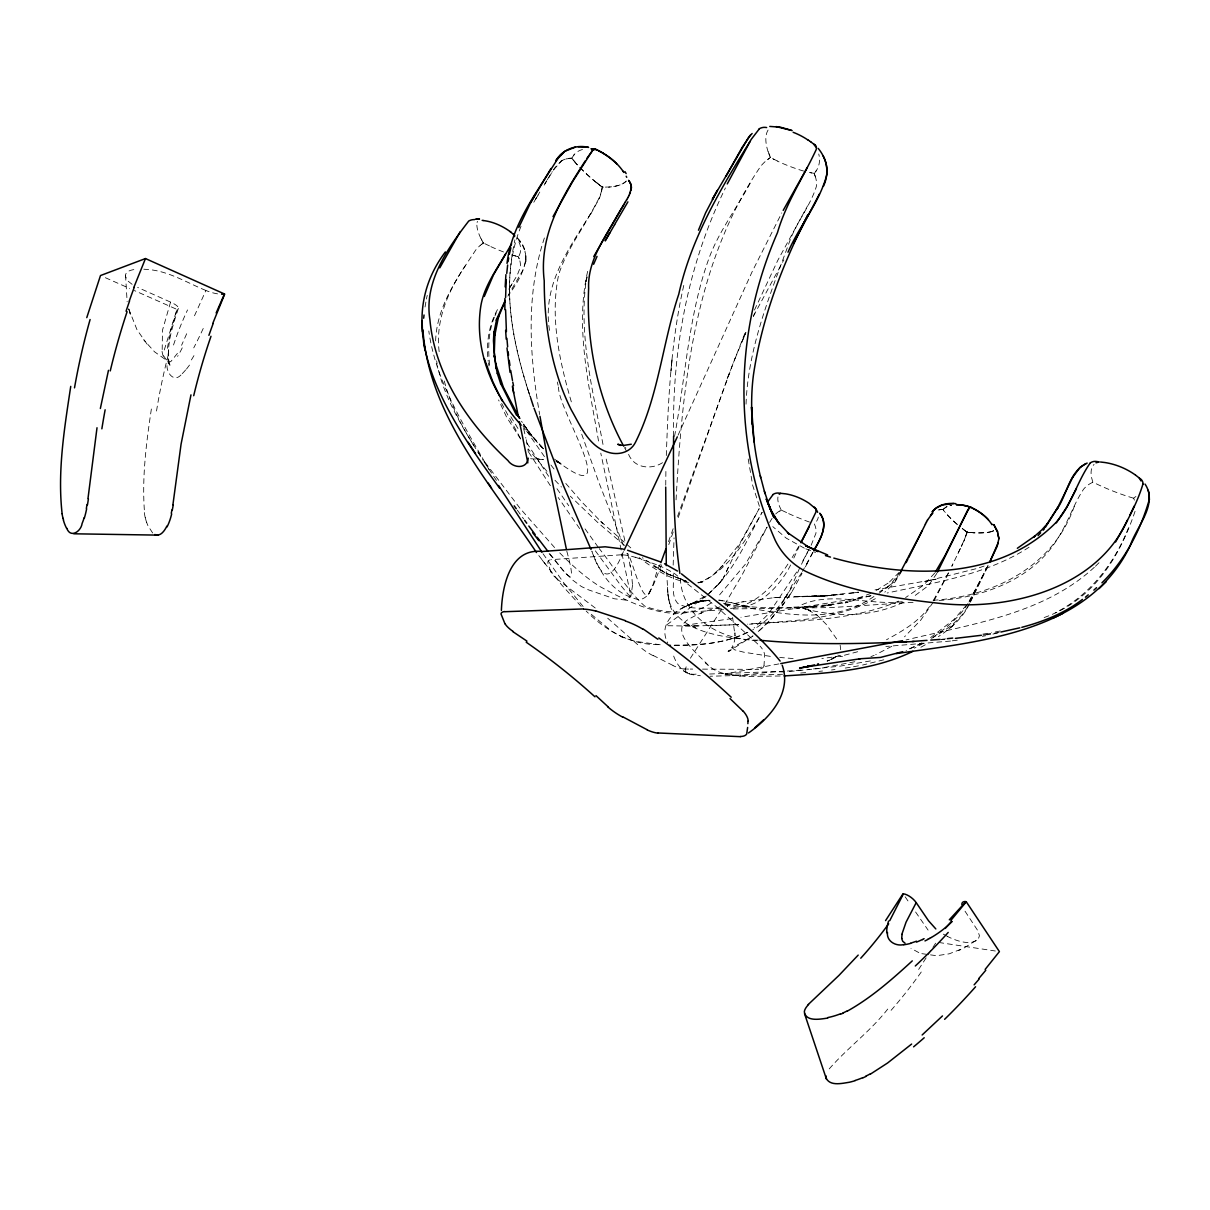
<?xml version="1.0" encoding="UTF-8"?>
<svg xmlns="http://www.w3.org/2000/svg" width="1210" height="1210" viewBox="0 0 1210 1210"><rect width="100%" height="100%" fill="white"/><g stroke="black" fill="none" stroke-linecap="round" stroke-linejoin="round"><path stroke-width="0.75" stroke-dasharray="5 3.75" d="M673.607 436.205C672.064 350.567 687.613 265.035 725.425 187.943M665.742 485.21L665.923 468.24M125.537 275.199L127.141 301.789M673.168 565.13L674.046 537.83M840.693 649.709L840.148 645.157M666.317 455.52C668.298 398.12 671.066 340.252 684.073 284.108M764.417 657.257L764.478 655.079A25.092 9.937 29.8 0 0 760.092 646.125M764.266 661.31L764.009 665.651M178.369 308.353C172.637 326.216 166.042 345.137 169.279 364.119L168.432 359.567L168.81 361.548M435.615 340.887C436.719 306.478 457.516 277.574 475.802 249.941A13.28 4.356 -48.7 0 1 480.128 245.509M168.25 354.969L168.553 348.813M746.041 404.17C748.007 346.967 770.604 293.591 789.933 240.563C796.921 221.717 810.413 205.7 816.342 186.537A16.244 12.16 76.6 0 0 815.979 178.974A20.01 14.989 76.5 0 0 815.434 176.857M676.057 499.866C682.395 385.34 694.253 263.432 760.803 166.133A17.318 6.685 -46.1 0 1 767.503 159.614A22.506 8.818 -46.3 0 1 768.426 158.964L768.713 158.782A22.052 8.016 -45.4 0 1 769.636 158.117L769.515 158.223A21.977 8.818 -46.7 0 0 768.849 158.691L768.713 158.782M671.989 359.884L670.96 371.152L672.246 357.313M525.821 261.572L524.989 251.09M167.328 348.374L170.807 330.285L177.22 309.306A14.006 3.66 18.6 0 0 170.595 302.122L137.637 287.405M512.178 254.947C504.101 302.999 515.263 351.49 530.283 397.016M512.662 251.438L514.885 239.882M517.32 237.992C535.803 255.325 519.423 280.281 507.867 296.132M151.371 409.01C146.35 442.588 141.933 476.74 144.398 510.741M425.043 306.992L426.117 300.609M587.092 276.712L586.003 281.612L586.169 280.765C578.516 335.972 592.9 391.072 603.109 445.008M477.103 222.474L477.421 221.324M586.003 281.612L586.956 277.302M525.911 261.163L522.659 270.647L508.442 294.786M426.389 299.006L427.236 295.376M1135.056 511.331C1119.159 558.218 1092.448 601.219 1042.702 618.038M674.53 436.371C685.798 376.416 688.308 314.282 709.635 256.535C720.162 229.204 738.433 205.866 751.894 180.018M587.652 271.358C574.478 328.575 589.663 387.639 599.056 444.206M686.161 666.816C682.5 675.498 695.054 674.575 700.318 675.74M164.273 349.977L176.932 309.397L134.34 290.536M544.379 237.962C525.563 294.938 529.526 356.3 539.675 414.561M170.549 302.137L162.458 330.315L162.2 349.539M678.19 517.593L729.131 373.587M673.199 531.976L668.767 544.636M673.153 528.725L668.313 542.201M677.539 516.428L734.667 359.067M660.267 564.404C653.249 574.538 654.655 597.453 639.061 599.752C613.727 594.019 600.583 574.856 592.023 551.684M519.256 255.265L519.982 253.555A47.311 24.911 14.3 0 0 517.214 238.945M494.421 317.08C488.038 332.508 487.948 349.66 489.732 366.01M661.492 564.858L653.929 583.734L648.394 594.14L650.299 590.828C642.933 611.746 630.455 549.779 626.81 553.741M727.195 378.745L745.935 330.542M734.894 358.931L745.723 333.007M965.761 535.97A12.962 1.649 -67.5 0 1 963.78 541.112L961.3 546.693M718.528 570.107L739.25 544.349L759.184 508.654L735.377 552.728L723.444 577.73L724.366 576.111L719.345 583.356L722.627 579.015M186.673 333.748L181.576 345.289M217.543 293.849A14.535 3.887 17.3 0 1 205.912 290.491L194.492 315.765M726.363 571.967L728.239 567.581M963.765 541.036L956.581 556.494M495.026 315.674L496.221 312.861M521.011 226.3C498.838 280.871 512.586 342.49 530.071 396.351M754.48 310.032L777.697 260.543L807.615 205.776M582.479 149.511A52.348 29.327 51.3 0 0 573.964 154.774L571.801 158.344L574.236 154.653M745.92 332.538L742.184 341.069L745.799 332.826M793.805 558.067L799.129 546.663M678.054 435.207L752.181 271.63L781.766 212.93M1128.476 527.893C1114.425 563.436 1089.862 595.411 1055.196 612.805M753.376 316.203L783.808 259.878M753.316 316.324L754.874 313.027M939.005 600.523C984.274 597.226 1033.764 578.667 1058.039 537.981C1068.006 522.508 1073.406 504.51 1083.57 489.218A14.52 8.198 -43.2 0 1 1088.622 484.59A18.982 10.739 -43.2 0 1 1090.951 483.214A18.301 10.013 -42.5 0 1 1092.827 482.291M799.492 568.322C789.646 592.098 777.561 615.648 757.339 632.376L769.167 621.138L781.463 606.845L791.642 592.25L802.048 573.449M1074.298 506.34C1052.881 567.626 992.034 597.453 929.688 600.478M960.438 548.372L951.801 566.265L954.266 561.107M987.92 565.675L968.393 605.363M988.025 565.751L969.27 601.022M801.474 564.284L809.324 548.765L801.156 564.147M948.489 572.98L934.075 600.735M970.344 602.232L988.525 564.919L968.983 602.066M497.461 309.624C488.764 325.248 486.027 343.579 488.174 361.215M790.644 564.979C779.119 587.773 751.833 617.115 724.321 603.669L725.047 604.168M519.12 255.522L519.09 255.567M948.413 572.92L932.275 602.474M811.123 545.286L815.918 533.323A12.13 9.362 85.6 0 0 815.646 527.59A15.851 12.251 85.7 0 0 814.935 525.367A15.276 11.571 84.9 0 0 814.209 523.673L816.478 521.344A42.94 19.163 8.6 0 0 818.262 517.124M805.376 566.945L808.144 561.546M812.923 552.35L805.981 565.736M812.817 552.425L802.502 571.362M902.599 568.957L894.462 581.602L895.052 580.966L887.308 587.379L888.881 586.26L879.579 591.675M936.842 573.389L928.357 585.716L912.476 597.422M901.813 571.196L893.872 583.674L884.797 592.144M623.437 551.578C611.247 581.844 602.066 581.193 591.826 551.11M969.573 603.639C962.978 617.705 951.136 628.292 938.34 636.641M798.645 546.512L792.172 557.553M769.62 522.417L772.086 518.349M177.416 353.38L171.018 361.366A19.98 7.744 -80.9 0 1 168.946 361.987L154.577 351.838L143.597 339.707M536.302 197.926L533.716 202.403L539.902 192.148M967.652 606.633C959.757 621.108 945.373 630.319 931.519 638.396M690.396 658.225L721.311 609.779M538.057 194.991L539.796 192.057M796.74 571.982L768.471 613.954L754.087 628.005M933.258 602.187L920.644 620.261L904.52 636.808M768.063 130.09L767.488 131.149A57.278 24.835 48.3 0 0 768.017 151.462M590.631 214.291L599.6 197.805A17.454 5.596 -70.4 0 0 602.096 187.444M801.67 572.769L783.823 599.449L787.453 594.367C778.272 608.222 767.533 621.698 752.726 629.85M512.163 283.685L508.276 290.188L517.29 275.109L520.239 267.516A13.461 11.102 74.1 0 0 519.952 261.224A16.592 13.703 74.1 0 0 519.423 259.515M590.314 214.261C579.197 234.044 565.478 252.86 558.672 274.7C549.582 318.17 559.867 362.894 572.148 404.654M814.829 172.788L816.962 169.612A56.764 33.623 9.5 0 0 818.747 154.018M544.848 183.693L546.496 181.001M547.253 179.761L552.289 171.608M544.182 185.115L554.861 167.736L560.82 161.444A14.671 12.055 -9.4 0 1 566.522 158.858M465.668 265.187C447.791 291.338 434.435 322.026 439.563 354.454M816.478 170.413L815.827 171.427M724.684 604.44L741.775 575.521L767.095 527.106L745.451 564.102L717.303 597.589M900.633 571.528L890.394 584.566L879.05 593.278M791.642 592.25L788.935 596.303L790.826 593.49M918.647 969.422L936.328 942.106L995.331 951M968.015 603.472C958.865 618.023 945.131 628.913 931.155 638.577M553.741 169.687L560.971 161.52M787.922 564.102C774.234 584.763 756.311 605.605 729.993 608.539M189.486 365.087L185.614 370.26M518.485 256.565L518.258 256.762A14.959 12.266 74 0 1 518.591 257.533A17.363 14.112 73.8 0 1 519.045 258.426L519.226 258.864M898.259 573.434L898.712 572.814L888.488 582.978L889.214 582.433L874.361 591.599M680.807 609.008L691.545 603.608L701.891 600.75L690.184 604.138L703.978 600.417C684.981 602.701 655.396 619.792 667.769 642.964M966.593 605.045L953.919 619.52L929.613 638.366M934.68 573.086L923.714 585.065L905.579 597.589M929.567 606.528C918.919 621.653 902.403 631.091 886.491 639.757M784.458 602.792L782.356 605.544L785.396 601.582M732.595 617.402L735.045 635.931L734.924 632.83L734.636 640.816L731.853 647.985L753.013 635.915L728.42 651.63L732.08 647.562L734.485 649.77L743.636 652.175L772.948 656.773M697.701 582.781L703.025 581.496L698.578 582.857C728.768 570.651 746.434 539.297 762.179 512.254C748.476 536.922 737.268 563.648 718.074 584.778L719.905 582.615M887.732 1009.079C870.081 1031.767 846.304 1048.737 827.852 1070.502A37.979 15.806 -21.6 0 0 827.61 1070.986M718.074 584.778L720.54 581.995L707.593 594.896M814.3 173.393L807.72 172.077M722.037 566.295L722.93 565.312L711.556 576.323L703.751 581.102M718.679 584.097L709.922 592.431M946.825 506.748A46.252 26.439 41.7 0 0 945.933 507.202L942.862 509.44L945.418 512.495M837.759 655.094L845.609 657.786M1095.458 566.265L1099.164 562.574M1094.309 567.308C1043.398 614.302 970.813 624.254 906.078 639.954M948.716 629.124L954.887 623.664L949.865 628.111M673.804 614.302L675.392 612.941M706.247 596.001L665.636 625.676L690.849 626.114L738.69 624.602M1135.918 496.493L1133.649 498.127A18.09 12.69 86.9 0 1 1134.39 500.169M480.143 245.448A16.365 5.369 -48.7 0 1 481.383 244.42L481.943 244.042A21.326 7.426 -49.6 0 1 482.261 243.8A16.35 5.687 -49.5 0 1 482.956 243.255L482.941 243.301A16.199 5.067 -48.1 0 0 482.397 243.649L482.367 243.724M180.971 374.994C173.696 382.738 166.375 372.604 167.01 364.906M767.503 159.69L768.426 158.994M836.291 656.38L827.141 661.023L828.88 660.357M708.848 593.384L711.54 591.387M1029.044 547.238C986.77 574.644 935.511 582.555 887.157 593.006M921.854 953.661L936.57 955.718L949.2 953.828L963.992 948.035L978.346 938.915L979.45 935.738L977.756 930.596L963.508 908.891M704.311 596.575L688.611 605.454L697.777 601.083L687.628 605.59M711.147 602.898C676.556 627.052 632.452 604.092 600.054 586.623C584.717 577.019 571.317 564.692 558.687 551.82M730.356 649.906L728.057 651.404L732.337 648.666M976.425 940.488L976.107 940.684A44.906 19.451 38.5 0 1 947.702 936.555M834.371 657.741L835.112 657.257L831.663 659.253M833.841 658.074L835.112 657.257M662.535 462.689C651.101 470.13 633.828 468.255 628.398 453.841M891.8 646.322L875.722 654.67M873.968 596.47C828.789 627.824 773.84 611.761 724.971 603.669L727.739 606.664L727.255 606.029M923.669 643.191L914.382 648.167M920.901 647.244L927.48 643.554M875.344 598.663C836.654 620.382 790.644 620.745 747.568 624.163M921.914 642.873L906.502 650.178M931.519 937.13L927.465 939.096M690.713 604.395L695.674 602.02L687.613 605.318L697.036 601.869L705.566 600.311L692.937 603.23L698.291 601.491L691.076 603.941L698.563 601.506L709.226 600.175L700.197 601.143L691.591 603.835L696.779 601.778L689.292 604.637L698.563 601.506L707.744 600.251L698.79 601.355L709.378 599.767M832.465 658.8L830.378 659.768M747.296 632.27C723.247 644.446 695.584 645.565 669.145 645.232M747.856 632.406C723.625 644.28 695.705 645.55 669.175 645.127M922.504 643.251L906.109 650.481M903.386 602.232C871.911 617.523 834.749 617.433 801.595 607.934L805.391 608.796L792.459 607.133L817.521 606.603L806.51 607.208L811.275 606.921M871.019 593.323L853.231 599.933L855.379 599.313L842.009 602.519L822.407 605.514L823.45 605.393L795.847 607.42L763.722 607.722L746.57 606.512L750.896 607.042L718.574 600.099M693.617 602.943L689.579 604.728L694.842 602.519M686.085 606.013L697.036 601.869M898.728 601.113C851.795 621.048 799.492 620.518 749.489 624.194M958.335 950.636L960.846 949.578M720.01 606.906C710.073 609.628 700.121 612.759 691.122 617.886C665.485 629.865 699.289 654.731 708.591 665.727L705.657 662.898M993.667 530.751L992.548 531.16M700.923 613.167L701.8 612.805M700.272 613.425L701.15 613.077M827.942 660.72L829.516 660.085L827.141 661.023M993.652 530.857L991.973 531.341M871.034 595.471L845.261 602.852L848.074 602.277L821.802 606.24L831.92 605.121L828.321 605.499M870.928 656.591L874.119 655.412M979.344 567.702L985.938 565.418M731.566 638.774L736.663 637.201M975.88 568.76L924.758 581.587L936.086 579.197L875.011 589.905M857.693 651.736L841.721 655.956L821.862 658.512M883.799 659.798L862.564 665.061M854.789 661.749L818.504 668.586L785.91 671.883M725.652 605.423L743.409 601.688M710.179 600.205L694.449 602.58L708.909 600.251M992.926 634.085L1000.08 632.467M1000.277 630.985L991.625 632.709M870.383 660.932L840.148 666.135L808.023 669.478M999.158 632.361L990.355 633.904M870.655 596.091L740.898 617.297M853.504 666.755L859.191 665.697M741.14 602.096L773.75 597.71L828.094 595.88L793.488 596.681L830.862 595.365L814.3 596.515L843.279 594.246L817.37 596.5L858.45 592.204M778.922 663.897L725.108 673.97L745.92 676.511L784.186 675.921M982.308 636.309L985.757 635.719M699.304 582.509L702.526 581.98L698.805 582.509M850.222 667.3L841.888 668.586M982.868 634.116L989.871 632.981M983.231 635.038L986.785 634.463M732.065 618.597L682.319 625.63L699.153 625.933M858.283 592.235L849.072 593.46L858.253 592.265M952.285 640.816L959.485 639.878M831.482 669.977L835.006 669.538M723.459 609.674C697.716 611.216 669.16 615.981 644.627 606.029C626.493 589.633 614.498 567.475 599.222 548.599M822.407 605.514L829.984 604.592L828.638 604.743M701.059 600.947L709.756 600.296M941.955 639.273L945.539 638.88M818.943 671.399L822.543 671.005M950.485 641.058L885.871 646.488M913.066 602.323L831.225 607.571L730.568 608.948M940.926 639.697L944.556 639.379M825.613 605.802L813.014 606.83M801.065 670.068L786.409 671.111M800.672 673.032L806.163 672.578M773.75 597.71L778.59 597.332M809.414 606.664L816.584 606.104M784.186 672.034C758.776 669.962 726.121 684.739 705.702 662.944M784.534 671.232L706.489 674.136M607.601 187.021L605.393 187.111M782.552 674.273L710.043 676.239M530.6 458.741L543.396 459.543L536.59 458.802L539.418 459.104M621.35 554.785L551.942 559.61A24.23 7.063 23.8 0 0 551.231 559.701M738.493 624.647L707.578 625.736M811.305 596.348L819.609 596.076L802.351 596.454L819.593 596.197M811.048 596.258L827.761 596.152M902.312 601.688C869.309 605.802 831.194 590.707 800.264 605.484L803.622 608.312L810.836 611.095L808.22 609.991M692.68 669.085L690.245 669.069M603.351 187.142L601.567 186.461M702.511 669.13L757.899 669.372A24.548 9.665 32.9 0 0 758.715 669.311M688.611 669.069L685.374 669.039A23.64 8.939 33.7 0 1 684.089 668.948M602.898 187.126L601.476 186.582M721.447 608.811C707.336 606.891 690.804 610.808 677.872 603.518C670.325 595.411 674.772 582.055 673.017 572.33M696.143 674.121C683.65 675.876 675.74 663.625 672.684 653.113M972.613 532.672L970.117 532.521M972.916 532.642L967.879 532.339M740.459 676.224L739.129 676.133M793.125 658.542L779.679 657.469M968.06 532.355L970.269 532.476M758.156 640.12C721.311 640.755 681.064 617.675 680.322 576.958M757.036 640.816C727.407 637.246 671.837 633.964 667.965 594.322L669.629 603.971L667.965 594.322M658.361 644.658C630.289 644.794 605.499 630.501 586.169 611.05M967.713 532.264L968.182 532.309M660.191 644.733L635.341 641.361L619.898 636.279M732.337 675.422L733.971 675.649M721.205 600.462L720.101 600.311L721.72 600.538M719.088 600.16L720.676 600.387L719.602 600.22M724.608 601.052L722.234 600.614M744.12 606.059L749.716 607.102L739.9 605.076M688.808 582.766C670.174 579.605 653.929 568.851 639.152 557.613M811.607 173.03L810.73 172.818M517.729 256.626L517.366 256.52M514.704 255.734L517.124 256.459M1133.543 498.202L1127.16 496.221A52.257 9.725 22.2 0 1 1098.801 485.013L1092.827 482.17L1091.541 477.496A51.561 22.264 42.3 0 1 1094.067 464.383M687.023 581.466L665.576 573.026L653.733 566.144L667.375 573.948L686.554 581.39L665.576 573.026L642.313 557.719M731.142 602.535L735.483 603.775M738.1 604.546L736.028 603.926M515.778 256.066L513.751 255.446M688.445 673.456L689.624 673.819M635.189 557.175L658.285 565.282M555.919 461.479L560.169 462.961M805.875 548.856L815.54 552.441M556.827 461.781L562.635 465.033L557.19 461.101M623.498 637.806L611.685 631.212L588.68 612.169M804.302 548.16L786.273 538.178L772.782 526.607M105.376 277.71L129.546 288.404M786.606 512.571L781.478 510.212M205.851 290.445C186.476 282.58 167.676 270.405 146.183 269.391A56.991 15.276 18.6 0 0 143.824 269.21M489.43 245.872L483.637 243.134L484.56 243.573M777.289 160.9L773.901 159.296M918.798 952.603L910.979 948.337M723.519 603.23L724.397 603.654M768.138 151.522L770.422 157.497L773.614 159.16M808.114 609.931L817.31 615.3M781.236 510.091L779.497 506.34A43.091 14.142 45.3 0 1 778.181 496.191M773.341 159.024L774.339 159.508M483.894 243.255L482.911 242.181L483.334 242.938M673.017 665.455L653.309 655.533M947.702 936.525L942.227 933.545M683.801 671.172L687.386 673.078L686.282 672.488M691.364 625.419L696.552 628.217M132.132 284.335L127.821 280.932L125.734 277.014A56.991 15.276 18.6 0 1 137.395 269.225M602.262 186.99L602.338 187.051A18.286 5.959 -69.8 0 1 601.43 191.679M966.14 531.538L967.077 532.188L965.444 531.069M966.2 531.659L961.95 528.271M600.493 185.629L601.113 186.295L600.175 185.372M965.641 531.145L964.309 530.177M600.432 185.765L596.651 182.529M599.903 185.357L596.666 182.74M964.43 530.192L962.207 528.392M556.766 460.859C625.993 513.645 557.084 409.116 558.581 386.973M595.229 607.995L558.657 580.286A22.052 6.337 26.7 0 1 557.265 579.227M816.841 614.952L826.082 624.163L838.863 642.011M554.543 459.089L559.746 463.339L556.464 460.632M630.788 547.873L599.54 520.391L602.958 523.748L582.01 502.15L564.117 481.504M607.707 618.219L639.243 646.019A21.372 7.199 32.3 0 0 640.15 646.836M624.602 545.423L598.133 522.856L570.333 496.206M625.116 447.488L625.888 448.154M581.193 606.422L561.44 584.672L538.45 555.103M543.487 448.865L523.673 428.022M542.594 447.806L538.48 443.541L543.199 448.502M554.982 480.264L561.425 487.01M583.099 606.467L563.981 583.129L542.927 553.635M152.642 532.96L148.043 525.896A36.693 15.533 -85.8 0 1 146.607 522.175M554.603 547.57L520.118 508.442L483.713 460.556M542.473 447.73L528.392 431.214L535.954 440.969M546.965 471.371L528.165 448.94M575.385 162.427L572.92 159.72M573.147 159.841L575.4 162.594M517.26 237.931L522.281 244.813L525.17 251.589M572.693 159.312L571.906 158.329M549.143 553.635C564.389 571.075 579.182 595.759 566.824 551.276M957.246 524.353A46.842 9.438 35.9 0 1 945.191 512.375L943.513 510.393M147 344.048L137.002 329.755L128.789 309.034L130.347 314.418M943.785 510.484L943.119 509.607A15.564 13.718 5.7 0 0 938.053 510.151M550.928 465.048L555.254 470.599M571.71 158.223L571.755 158.283A18.21 14.959 -9.4 0 0 566.567 158.964M549.9 553.908L563.663 570.954L572.542 580.014L581.435 586.548L588.801 589.966L614.408 598.784L625.978 600.115L630.909 596.182L632.573 585.08M542.201 560.079L546.255 565.372M531.462 435.161L522.947 423.621L529.859 433.18L523.522 424.211M518.954 240.034L520.663 242.363M598.179 547.177L583.568 526.804M544.439 456.609L522.977 425.769M517.32 510.166L523.597 518.863M595.365 550.852L621.002 585.716L628.565 594.851L630.909 596.182L600.78 453.13M943.089 509.561L945.917 507.217A46.267 26.544 41.6 0 1 951.589 505.205M579.635 528.619L558.203 497.492M520.663 439.018L506.718 417.344L498.58 399.965M556.978 488.719L568.776 505.78M915.607 912.007L928.085 930.112M905.141 896.807L909.33 902.902M523.748 424.589L527.953 430.76L521.495 421.246M548.629 476.301L526.032 441.695M483.97 461.66L497.234 481.58M550.368 485.709L529.057 452.737M473.049 444.418L481.761 457.622M473.942 445.809C458.56 420.853 443.647 394.717 437.491 365.768M477.935 452.177L482.941 460.133M510.862 416.724L518.364 429.172M520.3 438.186L501.681 403.429M489.037 469.571C464.247 425.95 435.781 381.649 428.809 330.995M471.204 441.287C459.255 421.897 449.228 401.07 443.767 378.881M624.557 447.73L626.341 450.861M482.835 242.03L481.61 239.716M481.822 240.124L480.975 238.385M518.667 257.488L518.712 257.609A17.242 14.444 74.3 0 1 518.999 258.274L519.06 258.426M770.346 157.315L769.636 155.636M670.174 606.119L671.656 609.538M623.422 545.377L598.466 481.368L580.422 430.548M769.454 155.198L768.91 153.731M759.411 506.294L752.68 485.346L747.795 456.548M814.965 175.556L814.89 175.389A20.812 15.291 76.2 0 0 814.587 174.573L814.527 174.437A20.948 16.017 76.9 0 1 814.965 175.556L815.404 176.872L815.147 176.1M163.547 355.755L169.99 365.269L168.901 362.062M550.807 571.861L547.873 563.058A25.455 7.472 24.6 0 1 551.079 559.61M527.394 388.032L530.177 396.653M128.683 308.868L130.257 314.071M557.296 382.058L558.082 385.309M523.688 428.915L525.881 438.141M624.874 540.704L605.499 456.034M627.763 553.454L631.393 572.436L632.573 585.428M526.214 439.714L527.5 445.991M630.107 564.934L630.516 567.097M488.447 362.818L488.976 366.01M527.938 449.167L528.377 452.343M436.659 360.822L437.113 364.134M667.391 587.152L668.011 595.002L666.423 568.821M549.552 330.39C541.808 284.849 569.245 248.337 591.675 211.977L599.283 197.774A14.717 4.779 -69.9 0 0 601.264 191.755M526.032 260.347L526.032 255.779M684.179 669.054A24.684 9.287 33.5 0 1 673.047 665.606M653.339 655.79A23.716 8.319 32.2 0 1 639.924 646.866M557.538 579.242A24.291 6.957 26.7 0 1 550.913 571.906M621.365 554.8A25.47 7.759 23.2 0 1 622.742 554.785M622.923 554.921A26.605 8.137 23.4 0 1 635.25 557.311M658.331 565.539A25.728 8.546 24.6 0 1 673.531 573.147M673.804 573.101A23.217 8.031 24.6 0 1 674.893 573.858L718.195 608.176L758.625 644.794A22.808 9.014 29.9 0 1 759.88 646.11M764.1 665.697A25.833 10.088 32 0 1 758.579 669.19M779.709 511.286A15.246 7.305 -47.7 0 1 781.1 510.454M775.686 513.963A13.976 6.746 -48.1 0 1 779.724 510.907M481.353 244.601A19.345 6.186 -48.4 0 1 481.913 244.163M482.987 243.134A14.792 4.931 -48.9 0 1 483.44 242.832M480.793 238.294A47.765 14.928 48.8 0 1 477.058 222.428M809.49 522.085A43.348 5.339 23.8 0 1 786.485 512.632M514.053 255.673A47.931 8.47 25.5 0 1 511.664 254.902M503.526 251.967A47.931 8.47 25.5 0 1 489.43 245.993M992.427 531.387A46.812 11.722 11.5 0 1 973.082 532.748M967.516 531.266A15.367 2.012 -66.9 0 1 964.022 541.052M966.684 532.702A16.093 2.042 -67.5 0 1 965.489 536.287M992.124 531.387A46.812 11.828 11.4 0 1 972.81 532.808M938.189 509.985A16.305 14.444 5.1 0 1 942.817 509.41M957.231 524.444A46.842 9.347 35.8 0 1 944.874 512.269M949.941 505.583A46.252 26.439 41.7 0 1 951.362 505.236M814.239 173.499A18.059 13.643 76.7 0 1 814.633 174.376M769.681 157.844A18.044 7.033 -46.4 0 1 770.528 157.285M803.637 171.064A57.52 15.654 24.4 0 1 777.198 161.036M596.545 182.831A52.922 11.949 38.9 0 1 575.173 162.503M560.759 161.278A17.379 14.369 -10.1 0 1 571.876 158.117M596.56 182.604A52.922 11.903 38.7 0 1 575.098 162.306M921.249 972.008A590.132 488.265 71.3 0 1 889.91 1011.666M923.548 939.504A40.248 21.356 -26.8 0 1 922.186 940.049M156.513 411.037A519.332 382.36 82.6 0 1 168.871 352.579M145.155 517.502A45.662 20.797 -84.2 0 1 144.126 510.983M146.546 522.281A38.811 16.834 -85.2 0 1 145.276 517.366M173.529 345.016A75.413 17.137 -65.7 0 1 187.535 309.926M182.241 347.845A50.351 15.669 -73 0 1 177.598 356.36M163.229 356.239A55.433 23.928 -69.4 0 1 161.807 350.008M203.235 328.47A89.706 14.792 -65.7 0 1 193.751 347.875M193.948 355.649A63.737 18.407 -67.2 0 1 189.41 363.06M185.614 369.927A41.684 14.505 -69.7 0 1 181.001 374.737M168.25 363.529A86.364 35.09 -64.1 0 1 168.931 347.119M626.145 181.122L625.827 181.424A52.469 19.405 15.1 0 1 608.297 187.111A52.469 19.269 15.2 0 0 625.797 181.56L626.19 181.107M726.197 674.363L725.108 673.97L726.197 674.363"/><path stroke-width="1.5" d="M997.63 534.154A13.234 11.722 7.8 0 1 998.84 538.873L997.206 546.239L989.81 561.727M673.607 436.205C673.108 481.988 673.471 527.999 679.854 573.419M887.459 932.411C886.37 941.259 895.96 946.583 903.855 944.587M665.712 487.086L666.286 565.63M505.598 297.509L506.219 279.888M499.73 488.341C452.691 423.243 386.02 330.723 445.371 251.922M747.992 721.251L747.871 723.671M505.175 286.921L505.901 274.655M747.644 727.452L746.661 734.077A30.038 11.389 33.7 0 1 740.263 736.482M896.217 653.597C980.327 641.466 1088.97 632.558 1130.352 545.286C1136.371 526.789 1158.499 504.207 1145.023 484.06M506.748 273.399L507.64 265.05M631.212 188.17L630.833 190.545M1149.349 499.533L1148.895 492.788M501.394 610.415C502.256 586.366 510.091 547.752 541.974 551.518L605.182 546.799L623.241 549.038M423.666 318.215L424.029 315.008M1142.875 484.257C1136.795 504.585 1125.814 523.431 1115.605 541.959M87.982 498.565L97.012 427.75M1149.424 499.064C1140.743 529.798 1124.982 560.321 1101.932 582.781M507.02 263.402C511.83 223.215 538.42 190.363 558.839 156.846M172.909 504.812L181.076 444.115L190.968 394.868M70.74 386.383C64.417 428.28 57.339 471.219 62.118 513.675M87.059 504.464L86.349 508.427M508.049 261.647L508.699 257.957M901.828 934.438L906.033 922.232L916.197 902.645A11.072 4.749 39 0 0 903.431 893.827L889.743 920.689M100.354 408.496L108.461 370.351M172.001 509.879L171.26 513.282M528.241 458.151C527.227 469.253 513.252 468.406 507.913 460.511C468.164 423.621 434.829 374.813 429.883 319.5C423.969 282.081 447.216 248.988 468.709 221.052A14.853 12.281 71.7 0 1 474.517 219.63M509.334 254.266L510.877 247.778M998.205 542.685L991.066 559.141M86.772 317.64L100.49 275.547L145.472 258.562L224.697 294.075L212.779 323.433M496.251 320.287L496.765 318.684L493.771 333.673L493.922 331.903L493.468 340.796L494.572 357.419L494.255 355.664L496.145 365.586L495.752 363.847L503.269 387.003L518.697 416.754M484.272 296.48L493.468 274.882L511.633 243.83M665.923 548.856L660.917 562.65M496.917 318.532L505.266 300.488M133.932 287.193L145.472 258.562M787.982 252.24C799.386 225.756 819.624 202.675 826.823 174.603C827.927 165.12 824.207 155.606 818.187 148.391M698.457 230.202L705.642 212.794L717.394 190.378L712.448 199.181L713.401 197.366M629.608 194.008L631.333 188.004A14.762 12.176 -8.5 0 0 630.259 182.801M823.45 186.219C827.988 176.72 828.124 165.256 823.118 155.893M630.44 192.072L628.746 195.869M518.788 227.48L530.555 202.841L550.958 168.508M593.611 264.294L597.029 256.414M216.151 312.951L224.379 294.181M677.298 436.855L624.239 549.975M439.774 267.879L460.284 231.609M727.255 183.935L751.213 139.377L759.26 128.941M1134.193 506.083L1129.807 515.384M504.842 301.925L498.096 317.837L498.626 316.354L494.754 335.533L494.95 333.824L494.315 352.367L495.979 368.097M937.432 572.133L967.97 509.561M989.946 561.803L991.202 559.202M1072.741 477.284L1079.986 467.423L1085.99 463.566M1073.149 476.422L1056.995 509.077L1057.888 507.429L1045.395 527.273M1076.431 488.658L1066.615 507.383L1056.33 522.871M922.05 530.993L901.45 570.137M925.484 524.081L908.665 557.644M801.111 542.655L815.827 512.284A12.327 6.065 -47.8 0 0 815.555 508.684L809.203 503.36A42.683 27.754 32.3 0 0 785.744 493.861L780.631 493.317L779.24 494.3M906.154 562.62L907.818 559.307M1127.478 520.149C1096.971 587.773 1011.288 610.369 943.104 603.714C896.489 598.814 848.679 591.645 805.921 571.483C792.716 564.767 781.826 553.817 775.308 540.492C731.747 441.847 734.591 330.859 777.485 232.623C786.031 203.008 803.379 177.235 816.205 149.601A16.607 6.428 -45.6 0 0 815.858 145.805A20.434 7.926 -45.6 0 0 815.283 145.155L814.965 144.913A26.559 10.345 -47.1 0 0 814.769 144.792A20.192 7.789 -44.5 0 0 814.406 144.58M553.015 216.635L572.693 181.485L592.265 150.826A15.08 5.037 -70.3 0 1 595.017 149.223M925.332 524.172L926.527 522.024M814.239 549.809C820.471 539.373 828.805 524.52 819.805 513.221M627.718 197.85L628.867 195.702M809.082 527.015L800.838 542.564M813.695 550.762C819.73 540.053 829.062 525.397 820.002 513.6M593.762 256.55L620.896 209.481M926.376 522.13L927.541 520.118M166.829 526.153C164.757 530.479 160.446 537.119 154.789 534.517M726 176.282L742.199 147.317L750.548 135.006M712.448 199.181L748.597 137.32M819.427 193.993L793.836 242.802L808.008 214.669C782.174 264.945 761.635 318.911 753.437 375.024C749.247 406.893 752.696 444.675 760.697 477.617M626.553 199.922L627.839 197.684M783.203 210.374L807.251 167.54M536.363 192.602L530.555 202.841M627.899 201.858L614.514 224.742M605.363 240.699L614.65 224.621M767.745 501.832L772.918 494.754M927.389 520.209L932.819 512.858M750.034 141.404C720.268 189.38 691.152 238.294 678.765 294.212C662.445 343.065 658.573 396.214 635.326 442.573C630.032 452.873 617.554 455.701 607.36 451.98C588.665 446.157 580.346 425.587 571.362 410.054C551.412 370.109 544.243 325.066 544.228 280.75C538.662 235.39 561.879 197.048 585.383 160.733M625.267 202.13L626.674 199.756M617.69 214.926C604.849 237.871 587.47 260.679 588.635 288.388C586.169 342.808 597.634 398.166 623.679 446.157M605.166 240.699L609.9 232.653M625.389 201.964L617.796 214.76M621.017 209.33L624.012 204.293M903.023 893.751L885.569 920.613M505.508 253.979C495.692 271.131 483.153 287.874 480.536 308.005C474.577 350.9 492.485 393.84 521.253 425.179M586.638 158.707L592.31 150.932M935.496 571.876L945.025 555.572L968.303 509.622A13.219 1.649 -67.4 0 1 969.906 507.429A15.654 2.057 -66.9 0 0 967.773 510.212M1043.247 530.161L1044.457 528.649M965.867 901.737L949.305 919.812M985.137 969.422L999.399 951.62L966.276 901.783L950.863 920.417M930.445 515.369L932.668 512.949M808.174 1004.572L838.938 975.426L858.192 955.098M575.431 147.106L564.828 151.265L555.813 160.718C562.332 149.511 576.126 144.262 588.499 147.408M1038.074 535.591L1040.63 532.808M749.338 136.412L752.136 133.508M955.9 503.678C947.324 502.589 937.644 504.767 932.093 511.86L936.237 508.034L942.393 504.918M748.491 732.973C769.696 718.135 792.172 692.891 782.189 665.197M1089.877 463.49C1076.885 482.034 1071.394 505.447 1055.922 522.584C998.507 580.83 907.379 578.44 833.826 558.097M1099.058 588.65L1106.379 581.526M942.469 1015.931L922.141 1034.973M912.279 960.891C892.042 979.419 871.139 997.887 847.045 1011.273M560.185 155.379L564.072 151.915M1093.87 590.132L1096.562 587.682M754.586 727.966L763.51 719.965M1085.43 597.211L1088.244 594.851M911.629 1044.064L887.58 1063L870.126 1074.314M1082.421 599.419C1064.649 613.152 1043.383 621.607 1021.815 627.324M1017.353 548.281L1035.004 535.939L1033.537 537.195L1041.689 530.01L1048.057 522.902L1046.832 524.384L1057.359 508.185L1056.466 509.833C1067.235 495.162 1068.884 471.25 1087.17 463.097M1096.018 462.795L1099.285 461.933M1053.184 618.068L1062.652 613.47M865.952 1076.461L862.957 1077.838M912.915 651.328C873.015 670.794 827.746 673.199 784.186 675.921M843.219 1013.103L840.466 1014.283M916.499 941.214L910.661 943.21M902.69 651.676L880.441 657.438L859.009 658.83M817.506 664.063L818.489 663.776M942.151 504.963L953.798 503.511M66.747 528.21C70.467 538.662 81.1 531.387 82.114 523.431A43.288 14.807 -86.6 0 0 84.171 517.698M814.511 664.88L807.07 666.649L810.186 665.954M631.287 444.221L623.997 445.371M1019.833 627.824L1000.897 632.013M805.996 666.876L808.053 666.423L803.727 667.33L860.234 658.754M902.524 640.68L780.737 663.579M827.731 1018.064C820.501 1019.092 806.072 1022.132 804.347 1011.968A30.053 11.797 -21 0 1 804.786 1009.987A31.793 12.327 -21.8 0 1 806.072 1007.567A37.389 14.036 -23.2 0 1 808.537 1004.527M986.785 634.463L990.355 633.904M981.461 635.28L955.416 638.366M578.168 146.728L588.468 147.333M947.324 638.683L952.693 638.078M475.288 219.207L479.523 219.086M912.113 641.466L927.026 640.362M930.762 640.09L940.094 639.409M505.099 611.7L580.513 609.038M769.787 126.43L780.329 127.171L791.234 130.241M900.21 642.177L914.125 641.512M906.532 641.769C857.739 644.113 808.703 644.854 760.016 640.271M581.45 608.993L583.371 608.948M476.362 219.101L479.19 219.101M740.459 736.678L657.922 732.973M73.765 533.792L157.996 535.122M1100.495 462.008L1104.957 462.538A51.274 35.982 24.4 0 1 1133.876 473.942L1135.298 474.925M482.14 220.356L483.198 220.462M591.357 148.845L595.29 149.405L591.63 148.8M776.049 126.566L792.142 130.589M766.656 127.549L766.656 127.549A17.953 13.552 75.8 0 0 759.199 128.804M622.242 445.325L617.735 444.267L620.7 445.431M594.912 149.42L595.002 149.435A18.679 6.247 -70.2 0 1 596.742 149.753L597.634 150.191L596.727 149.889M595.547 610.838L625.222 620.579M968.182 506.37L965.156 505.629L970.98 507.338M825.462 555.617L830.484 557.099M968.62 506.551L969.18 506.733M627.612 550.263L660.04 561.742M968.802 506.612L971.343 507.504M771.98 513.146L768.925 505.099L773.916 517.517L766.202 498.928L770.982 510.408L770.165 508.745L779.452 524.217L773.447 515.415L778.242 522.433L789.343 534.291L787.453 532.566L808.734 547.162L805.588 545.649L827.655 554.951M970.874 507.383L976.077 509.939M811.29 142.251L814.391 144.595A20.404 7.941 -47.1 0 1 814.769 144.792M647.229 729.781L622.696 716.789M597.967 150.343L599.495 151.099M814.784 550.005L818.081 551.563L805.588 545.649M598.3 150.615L603.412 153.262M972.416 508.094L976.077 510.045M664.517 563.754L677.464 571.044M599.495 151.205L603.079 153.201M905.035 943.15L902.721 941.304L901.662 938.461M807.766 139.74L809.641 141.041M526.97 641.134L514.295 632.618A24.79 5.989 25.9 0 1 512.707 631.484M657.877 639.258L644.582 629.956A26.439 8.319 23.3 0 0 643.266 629.124M510.877 232.108L507.988 230.082A47.22 30.961 41.5 0 0 483.229 220.553M1135.57 475.106L1139.397 478.116L1140.939 480.914M510.075 231.534L514.583 235.345M810.216 141.464L811.169 142.16M681.487 573.873C715.609 601.113 752.559 626.931 780.132 661.083M935.829 928.932L928.509 920.75L916.242 902.705M595.955 695.629L606.936 705.748A24.034 7.472 33.6 0 0 607.949 706.67M730.038 698.593L741.473 709.605A25.788 9.937 30.6 0 1 742.91 711.102M513.781 234.498L513.736 234.438A15.034 5.037 -49.2 0 0 513.479 234.15M513.932 234.559A18.301 6.095 -50 0 0 513.751 234.377L513.721 234.347A18.347 6.141 -47.2 0 1 513.963 234.604L514.235 234.982A14.444 4.81 -48.8 0 1 514.522 236.631M514.174 234.906L514.008 234.725A18.74 6.231 -49.3 0 1 514.22 234.982M814.103 144.58L815.676 146.879M532.597 532.566L538.843 540.598M547.782 551.155L537.195 537.27M815.601 508.699L816.342 509.743A42.94 19.163 8.6 0 1 817.658 512.314M993.743 524.55L997.766 531.825M528.83 526.032L535.107 534.457M536.529 552.531C490.413 483.803 429.021 415.801 422.91 329.846M514.189 505.825L516.277 508.714M524.641 520.315L526.743 523.219M541.914 552.138L498.58 485.482M624.935 171.608L626.13 173.559M994.076 525.019L998.159 533.534M468.058 442.225L475.5 453.493M488.235 483.108L491.547 488.174M825.931 1075.781A33.29 14.006 -20.9 0 0 825.901 1076.431A34.984 14.822 -19.9 0 0 826.097 1078.17C830.241 1086.414 842.009 1083.358 849.284 1082.269A34.44 15.76 -18.7 0 0 855.137 1080.666M519.65 418.282L515.082 410.886L519.68 418.373M516.519 415.211L500.592 383.343M500.486 397.727L502.211 400.888M626.19 176.236L626.735 177.31M499.7 396.094L492.682 381.407L484.408 358.931M591.04 549.476L563.27 485.255L534.049 408.148M504.963 623.8L501.031 614.014A29.524 7.381 23 0 1 504.797 611.534M767.488 502.105L772.373 514.084M804.499 1013.602L826.475 1079.184M764.342 491.079L769.484 506.612M1148.229 490.307L1148.971 493.272M497.249 373.179L500.653 383.646M530.6 397.682L533.428 406.409M760.288 475.711L765.023 493.65M63.101 518.364L63.51 519.967M495.692 366.055L497.461 373.739M566.446 549.461L547.752 459.861L539.978 416.346M519.468 421.791L527.832 462.886M512.768 382.103L513.539 385.763M518.061 415.151L512.571 387.034M512.405 386.126L513.69 392.932M510.696 370.472L512.48 380.439M423.56 341.795L424.982 350.265M510.045 372.347L506.975 347.92M509.228 360.353L509.939 365.42M754.117 442.013L751.531 407.074L752.212 424.377M507.655 346.771L506.899 338.316M508.17 351.868L508.533 355.271M506.415 331.585L505.598 309.745M505.614 330.315L506.219 339.193M422.139 320.559L422.441 331.691M504.873 298.507L504.873 309.639M658.074 733.139A28.526 10.406 35.4 0 1 647.305 729.993M622.757 717.167A26.605 8.757 33.5 0 1 607.617 706.701M526.199 642.207A1066.918 848.286 -53.2 0 1 594.957 696.794M513.161 631.529A27.361 6.595 25.9 0 1 505.16 623.876M583.704 609.159A31.067 8.077 21.6 0 1 595.759 611.08M625.328 620.957A29.206 8.667 23.4 0 1 642.858 629.185M658.8 637.972A1185.619 915.395 -54.9 0 1 731.188 697.217M743.227 711.147A28.405 10.95 30.6 0 1 748.098 721.296M814.148 507.035A15.488 7.638 -46.3 0 1 814.89 507.655A16.063 7.91 -48 0 1 815.585 508.654M780.556 493.408A15.397 11.949 83.9 0 0 779.059 493.105A14.127 10.996 84.6 0 0 772.827 494.572M969.981 507.217A16.395 2.057 -67.4 0 1 970.375 507.096M988.449 519.801A46.267 28.601 12.3 0 0 975.986 510A46.267 28.677 12.5 0 1 991.988 524.732M991.625 523.915A46.267 28.601 12.3 0 1 991.913 524.353M956.293 504.691A46.267 26.544 41.6 0 1 965.202 505.674A46.252 26.439 41.7 0 0 956.596 504.706M1139.306 478.222A18.664 10.618 -41.8 0 1 1140.516 478.888A17.106 9.801 -42.2 0 1 1143.072 484.151M997.705 534.744A15.685 13.824 7.9 0 1 998.855 538.783M1097.954 461.751A18.286 12.69 86.4 0 0 1096.351 461.479A16.758 11.571 85.8 0 0 1089.786 463.264M814.95 144.928A24.109 9.347 -45 0 1 815.268 145.17M814.043 144.398A18.468 7.154 -45.9 0 1 814.36 144.519M793.155 132.298A56.431 42.32 38.3 0 1 807.705 139.831M591.161 148.845A52.363 29.191 51.3 0 1 591.66 148.906M592.386 150.433A17.848 5.853 -70.8 0 1 596.666 150.055M603.019 153.277A51.864 36.421 23.6 0 1 616.692 163.834M622.651 170.897A51.864 36.421 23.6 0 1 623.044 171.472M628.671 180.577A17.469 14.52 -9.1 0 1 631.393 188.155M628.58 180.396A18.301 15.11 -8.5 0 1 630.198 182.831M603.351 153.337A51.879 36.481 23.9 0 1 623.891 172.486M961.829 904.49A11.51 5.188 39.2 0 1 965.746 901.556M862.791 1077.641A35.68 16.577 -18.7 0 1 855.107 1080.454M869.839 1074.102A54.269 27.437 -18.3 0 1 865.71 1076.219M924.213 1037.756A599.646 532.234 73.2 0 1 913.58 1046.847M975.578 986.755A636.899 514.386 -82.6 0 1 944.617 1019.319M979.268 978.92A664.23 530.751 -81.3 0 1 974.126 984.834M985.772 970.254A624.269 491.26 -79.8 0 1 978.875 978.421M888.684 923.774A517.502 425.421 69.5 0 1 860.764 958.199M840.224 1013.919A31.717 13.295 -18.7 0 1 827.897 1017.549M846.834 1011.106A44.467 20.978 -18.6 0 1 843.037 1012.921M948.201 932.441A562.801 452.842 -81 0 1 915.304 965.988M951.514 921.309A535.546 417.435 -77.7 0 1 945.267 928.433M901.843 938.37A44.18 19.829 -32.7 0 1 902.176 934.302M952.164 921.521A72.313 48.4 -31.6 0 1 924.984 940.926M924.092 938.658A51.198 29.448 -32.5 0 1 916.53 942.091M910.616 943.376A33.456 17.439 -31.2 0 1 903.764 944.738M886.718 932.789A69.197 34.152 -37 0 1 888.579 921.067M223.956 293.985A14.535 3.887 17.3 0 1 221.581 294.212M74.506 387.85A592.915 446.082 82.9 0 1 90.1 319.531M63.041 518.455A47.795 19.36 -85.4 0 1 62.058 513.766M63.404 520.194A41.866 16.532 -86 0 0 65.234 525.442A44.029 16.955 -86.7 0 0 66.671 528.437M86.636 508.82A44.831 15.065 -86.3 0 1 84.337 518.122M88.39 498.898A68.093 19.572 -85 0 1 87.453 504.918M101.852 428.839A607.087 452.238 -85.5 0 1 105.134 409.797M110.246 370.925A635.084 549.915 -89.5 0 1 127.095 311.696M126.067 311.227A655.714 572.829 90 0 1 129.515 301.139M129.288 301.018A625.54 552.229 89 0 1 134.25 287.36M171.684 513.872A38.705 14.822 -86.8 0 1 167.025 526.91M173.196 505.054A54.223 17.923 -85 0 1 172.259 510.196M193.706 395.715A560.29 487.948 -88.6 0 1 210.994 336.289M208.906 335.351A538.631 480.4 89.6 0 1 213.141 323.599M806.147 666.846L803.727 667.33L807.917 666.574L799.598 668.086L806.147 666.846M595.471 149.45L595.471 149.45"/></g></svg>
